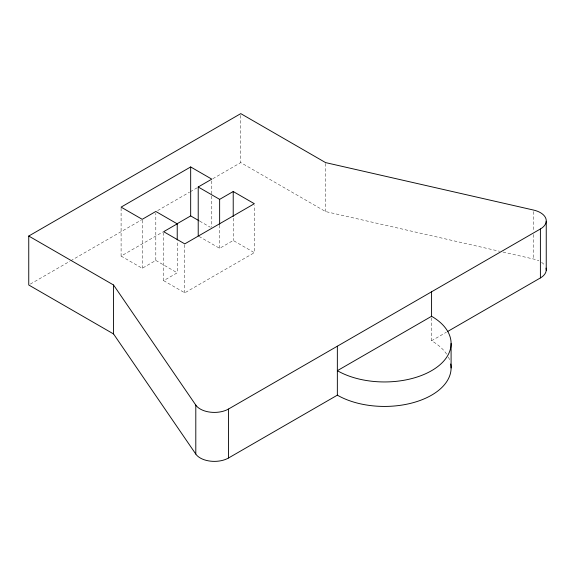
<?xml version="1.0" encoding="UTF-8"?>
<svg xmlns="http://www.w3.org/2000/svg" width="575" height="575" viewBox="0 0 575 575"><rect width="100%" height="100%" fill="white"/><g stroke="black" fill="none" stroke-linecap="round" stroke-linejoin="round"><path stroke-width="0.43" stroke-dasharray="2.88 2.16" d="M30.302 284.1L69.913 261.237M70.689 260.784L141.357 219.988M157.665 210.572L189.506 192.187M190.282 191.741L197.275 187.702M212.807 178.732L240.767 162.596L325.572 211.557L499.524 251.261M121.095 208.006L121.095 256.083L162.84 231.984M121.095 256.083L142.226 268.281L155.818 260.432L155.818 213.253M163.652 232.573L163.652 280.643L177.229 272.809L177.229 240.76M198.986 236.397L219.636 248.321L233.22 240.479L254.351 252.677L254.351 205.498M163.652 280.643L184.783 292.84L254.351 252.677M446.624 354.114A66.628 38.468 0 0 0 431.581 340.759L446.344 332.235M503.017 252.058L533.614 259.045A19.988 11.543 0 0 1 538.876 260.82M199.726 221.145L210.285 227.24M155.818 260.432L177.229 272.809M533.614 211.607L533.614 231.502M533.614 234.557L533.614 259.045M431.581 317.81L431.581 340.759M325.572 163.48L325.572 211.557M240.767 115.41L240.767 162.596M233.22 218.22L233.22 240.479M219.636 225.177L219.636 248.321M211.794 180.931L211.794 195.177M211.794 196.068L211.794 227.226M184.783 244.77L184.783 292.84M142.226 220.211L142.226 268.281M448.356 357.039A66.628 38.468 0 0 1 449.679 360.079M541.564 262.344A19.988 11.543 0 0 1 544.784 265.427"/><path stroke-width="0.86" d="M546.243 270.228L546.243 221.26M450.735 363.989A66.628 38.468 0 0 1 413.109 402.694A66.628 38.468 0 0 1 337.353 395.162L228.527 457.995A19.988 11.543 0 0 1 195.802 454.077L113.555 333.96L28.75 284.999L28.75 236.037L240.767 113.627L325.572 162.596L533.614 210.076A19.988 11.543 0 0 1 540.399 228.972L540.399 277.933L447.903 331.337M198.217 235.951L198.217 186.99L211.794 179.148L190.67 166.951L121.095 207.122L142.226 219.319L155.818 211.471L177.229 223.84L177.229 239.868M176.755 223.948L190.67 215.912L198.972 220.707M177.229 223.84L163.652 231.682L184.783 243.879L254.351 203.715L233.22 191.518L219.636 199.36L219.636 224.286M28.75 236.037L113.555 284.999L195.802 405.109A19.988 11.543 0 0 0 228.527 409.026L540.399 228.972M431.581 316.279L337.353 370.681A66.628 38.468 0 0 0 431.581 370.681A66.628 38.468 0 0 0 431.581 316.279L431.581 291.798M198.217 186.99L219.636 199.36M451.095 343.483L451.095 367.964M337.353 346.2L337.353 395.162M233.22 191.518L233.22 216.444M228.527 409.026L228.527 457.995M195.802 405.109L195.802 454.077M190.67 166.951L190.67 215.912M113.555 284.999L113.555 333.96M546.049 268.108A19.988 11.543 0 0 1 540.399 277.933"/></g></svg>
